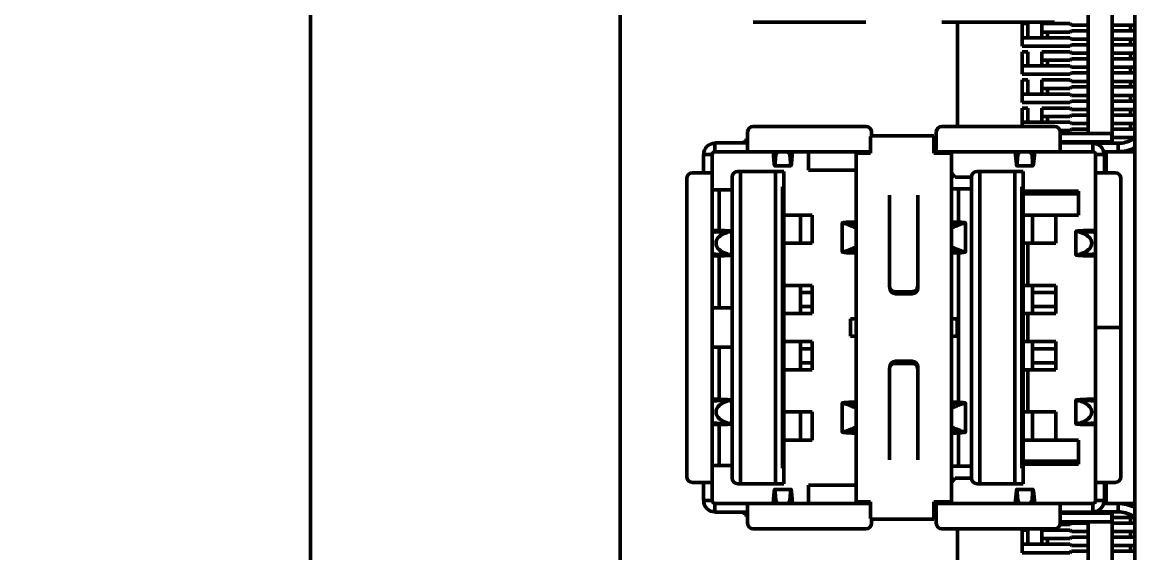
# Model space of a CAD drawing. Header units: millimetres. Extents: x 3100 to 5091, y 868 to 1900.
# Drawn here: x 3242.9 to 3282.42, y 1650.27 to 1669.13 of the extents above; entities that cross this region are included whole.
import ezdxf

# ---------------------------------------------------------------- set-up
doc = ezdxf.new("R2010")
doc.units = ezdxf.units.MM
doc.header["$LTSCALE"] = 1.8
doc.layers.add('외형선(ISO)', color=7, linetype='Continuous', lineweight=50)
doc.layers.add('치수(ISO)', color=7, linetype='Continuous', lineweight=25)
doc.styles.add('레이블 문자 (JIS)', font='')
doc.styles.get('레이블 문자 (JIS)').set_extended_font_data('Gulim')
doc.dimstyles.new('복사 대상기본값 (JIS)', dxfattribs={"dimscale": 1.5, "dimtxt": 3, "dimasz": 2, "dimexe": 1, "dimexo": 0.5, "dimgap": 0.8, "dimtad": 1, "dimdsep": 46, "dimtxsty": '레이블 문자 (JIS)', "dimblk": 'Filled-1', "dimcen": 0.09, "dimdle": 10, "dimclrd": 256, "dimclre": 256, "dimclrt": 256, "dimazin": 2, "dimtfac": 0.666667, "dimtmove": 0, "dimatfit": 3, "dimldrblk": 'OPEN', "dimfxl": 1, "dimtolj": 1, "dimtzin": 0, "dimlwd": -1, "dimlwe": -1, "dimarcsym": 0})

# ---------------------------------------------------------------- blocks, each defined once
blk = doc.blocks.new('Filled-1')
at = {"color": 0}
for p, q in [((0, 0), (-1, 0.1)), ((-1, 0.1), (-1, -0.1)), ((-1, 0), (0, 0)), ((-1, -0.1), (0, 0))]:
    blk.add_line(p, q, dxfattribs=at)
at = {"color": 0, "flags": 128}
blk.add_lwpolyline([(-1, -0.1), (0, 0), (-1, 0.1), (-1, -0.1)], dxfattribs=at)
at = {"color": 0}
blk.add_solid([(-1, -0.1), (0, 0), (-1, 0.1), (-1, -0.1)], dxfattribs=at)
blk = doc.blocks.new('*D697')
at = {"layer": 'Defpoints', "color": 0}
for p in [(3225.47, 1682.026), (3252.14, 1682.026), (3252.14, 1620.426)]:
    blk.add_point(p, dxfattribs=at)
at = {"layer": '치수(ISO)'}
for p, q in [((3251.39, 1682.026), (3223.97, 1682.026)), ((3225.47, 1623.426), (3225.47, 1679.026)), ((3251.39, 1620.426), (3223.97, 1620.426))]:
    blk.add_line(p, q, dxfattribs=at)
at = {"layer": '치수(ISO)', "linetype": 'ByBlock', "xscale": 3, "yscale": 3, "zscale": 3}
for p, rotation in [((3225.47, 1682.026), 90), ((3225.47, 1620.426), 270)]:
    blk.add_blockref('Filled-1', p, dxfattribs=dict(at, rotation=rotation))
at = {"layer": '치수(ISO)', "insert": (3214.76, 1651.286), "char_height": 15, "attachment_point": 5, "rotation": 90, "style": '레이블 문자 (JIS)'}
blk.add_mtext('\\A1;61.6', dxfattribs=at)
blk = doc.blocks.new('_Open')
at = {"color": 0, "linetype": 'ByBlock', "lineweight": -2}
for p, q in [((-1, 0.167), (0, 0)), ((-1, -0.167), (0, 0)), ((0, 0), (-1, 0))]:
    blk.add_line(p, q, dxfattribs=at)
blk = doc.blocks.new('*D698')
at = {"layer": 'Defpoints', "color": 0}
for p in [(3186.526, 1692.026), (3255.14, 1692.026), (3255.14, 1598.426)]:
    blk.add_point(p, dxfattribs=at)
at = {"layer": '치수(ISO)'}
for p, q in [((3254.39, 1692.026), (3185.026, 1692.026)), ((3186.526, 1601.426), (3186.526, 1689.026)), ((3254.39, 1598.426), (3185.026, 1598.426))]:
    blk.add_line(p, q, dxfattribs=at)
at = {"layer": '치수(ISO)', "linetype": 'ByBlock', "xscale": 3, "yscale": 3, "zscale": 3}
for p, rotation in [((3186.526, 1692.026), 90), ((3186.526, 1598.426), 270)]:
    blk.add_blockref('Filled-1', p, dxfattribs=dict(at, rotation=rotation))
at = {"layer": '치수(ISO)', "insert": (3175.836, 1645.186), "char_height": 15, "attachment_point": 5, "rotation": 90, "style": '레이블 문자 (JIS)'}
blk.add_mtext('\\A1;93.6', dxfattribs=at)

msp = doc.modelspace()

# ---------------------------------------------------------------- linework, layer by layer
at = {"layer": '외형선(ISO)'}
for p, q in [((3282.416, 1645.026), (3282.416, 1690.426)), ((3253.14, 1690.026), (3253.14, 1600.426)), ((3264.14, 1689.226), (3264.14, 1601.226)), ((3281.616, 1664.826), (3281.616, 1669.726)), ((3268.866, 1669.126), (3272.866, 1669.126)), ((3275.566, 1669.126), (3279.566, 1669.126)), ((3276.116, 1669.126), (3276.116, 1665.426)), ((3278.416, 1668.576), (3278.416, 1669.076)), ((3278.416, 1669.076), (3278.616, 1669.076)), ((3278.616, 1668.576), (3278.616, 1669.076)), ((3279.116, 1668.776), (3279.116, 1669.076)), ((3279.416, 1669.076), (3279.116, 1669.076)), ((3280.117, 1669.076), (3279.416, 1669.076)), ((3280.117, 1669.076), (3280.166, 1669.026)), ((3280.766, 1669.376), (3280.766, 1665.176)), ((3279.116, 1668.576), (3279.116, 1668.776)), ((3279.416, 1668.776), (3279.116, 1668.776)), ((3279.316, 1668.576), (3279.316, 1668.776)), ((3279.416, 1668.776), (3280.119, 1668.776)), ((3280.166, 1668.826), (3280.119, 1668.776)), ((3280.766, 1669.026), (3280.166, 1669.026)), ((3280.766, 1668.826), (3280.166, 1668.826)), ((3282.166, 1669.026), (3281.616, 1669.026)), ((3282.166, 1668.826), (3281.616, 1668.826)), ((3282.166, 1669.026), (3282.266, 1669.026)), ((3282.166, 1668.826), (3282.266, 1668.826)), ((3282.266, 1668.826), (3282.266, 1669.026)), ((3282.416, 1669.026), (3282.266, 1669.026)), ((3282.266, 1668.826), (3282.416, 1668.826)), ((3278.416, 1668.276), (3278.416, 1668.576)), ((3278.716, 1668.576), (3278.416, 1668.576)), ((3278.716, 1668.276), (3278.416, 1668.276)), ((3280.116, 1668.576), (3278.716, 1668.576)), ((3278.716, 1668.276), (3280.116, 1668.276)), ((3280.166, 1668.526), (3280.116, 1668.576)), ((3280.116, 1668.276), (3280.166, 1668.326)), ((3280.166, 1668.526), (3280.766, 1668.526)), ((3280.766, 1668.326), (3280.166, 1668.326)), ((3281.616, 1668.526), (3282.166, 1668.526)), ((3282.166, 1668.326), (3281.616, 1668.326)), ((3282.166, 1668.526), (3282.266, 1668.526)), ((3282.166, 1668.326), (3282.266, 1668.326)), ((3282.266, 1668.526), (3282.416, 1668.526)), ((3282.266, 1668.326), (3282.266, 1668.526)), ((3282.416, 1668.326), (3282.266, 1668.326)), ((3278.416, 1667.576), (3278.416, 1668.076)), ((3278.416, 1668.076), (3278.616, 1668.076)), ((3278.616, 1667.576), (3278.616, 1668.076)), ((3279.116, 1667.776), (3279.116, 1668.076)), ((3279.416, 1668.076), (3279.116, 1668.076)), ((3280.117, 1668.076), (3279.416, 1668.076)), ((3280.117, 1668.076), (3280.166, 1668.026)), ((3280.766, 1668.026), (3280.166, 1668.026)), ((3282.166, 1668.026), (3281.616, 1668.026)), ((3282.166, 1668.026), (3282.266, 1668.026)), ((3282.416, 1668.026), (3282.266, 1668.026)), ((3282.266, 1667.826), (3282.266, 1668.026)), ((3278.416, 1667.276), (3278.416, 1667.576)), ((3278.716, 1667.576), (3278.416, 1667.576)), ((3280.116, 1667.576), (3278.716, 1667.576)), ((3279.116, 1667.576), (3279.116, 1667.776)), ((3279.416, 1667.776), (3279.116, 1667.776)), ((3279.316, 1667.576), (3279.316, 1667.776)), ((3279.416, 1667.776), (3280.119, 1667.776)), ((3280.166, 1667.526), (3280.116, 1667.576)), ((3280.166, 1667.826), (3280.119, 1667.776)), ((3280.766, 1667.826), (3280.166, 1667.826)), ((3280.166, 1667.526), (3280.766, 1667.526)), ((3282.166, 1667.826), (3281.616, 1667.826)), ((3281.616, 1667.526), (3282.166, 1667.526)), ((3282.166, 1667.826), (3282.266, 1667.826)), ((3282.166, 1667.526), (3282.266, 1667.526)), ((3282.266, 1667.826), (3282.416, 1667.826)), ((3282.266, 1667.526), (3282.416, 1667.526)), ((3282.266, 1667.326), (3282.266, 1667.526)), ((3278.716, 1667.276), (3278.416, 1667.276)), ((3278.416, 1666.576), (3278.416, 1667.076)), ((3278.416, 1667.076), (3278.616, 1667.076)), ((3278.616, 1666.576), (3278.616, 1667.076)), ((3278.716, 1667.276), (3280.116, 1667.276)), ((3279.116, 1666.776), (3279.116, 1667.076)), ((3279.416, 1667.076), (3279.116, 1667.076)), ((3280.117, 1667.076), (3279.416, 1667.076)), ((3280.116, 1667.276), (3280.166, 1667.326)), ((3280.117, 1667.076), (3280.166, 1667.026)), ((3280.766, 1667.326), (3280.166, 1667.326)), ((3282.166, 1667.326), (3281.616, 1667.326)), ((3282.166, 1667.326), (3282.266, 1667.326)), ((3282.416, 1667.326), (3282.266, 1667.326)), ((3279.116, 1666.576), (3279.116, 1666.776)), ((3279.416, 1666.776), (3279.116, 1666.776)), ((3279.316, 1666.576), (3279.316, 1666.776)), ((3279.416, 1666.776), (3280.119, 1666.776)), ((3280.166, 1666.826), (3280.119, 1666.776)), ((3280.766, 1667.026), (3280.166, 1667.026)), ((3280.766, 1666.826), (3280.166, 1666.826)), ((3282.166, 1667.026), (3281.616, 1667.026)), ((3282.166, 1666.826), (3281.616, 1666.826)), ((3282.166, 1667.026), (3282.266, 1667.026)), ((3282.166, 1666.826), (3282.266, 1666.826)), ((3282.416, 1667.026), (3282.266, 1667.026)), ((3282.266, 1666.826), (3282.266, 1667.026)), ((3282.266, 1666.826), (3282.416, 1666.826)), ((3278.416, 1666.276), (3278.416, 1666.576)), ((3278.716, 1666.576), (3278.416, 1666.576)), ((3278.716, 1666.276), (3278.416, 1666.276)), ((3280.116, 1666.576), (3278.716, 1666.576)), ((3278.716, 1666.276), (3280.116, 1666.276)), ((3280.166, 1666.526), (3280.116, 1666.576)), ((3280.116, 1666.276), (3280.166, 1666.326)), ((3280.166, 1666.526), (3280.766, 1666.526)), ((3280.766, 1666.326), (3280.166, 1666.326)), ((3281.616, 1666.526), (3282.166, 1666.526)), ((3282.166, 1666.326), (3281.616, 1666.326)), ((3282.166, 1666.526), (3282.266, 1666.526)), ((3282.166, 1666.326), (3282.266, 1666.326)), ((3282.266, 1666.526), (3282.416, 1666.526)), ((3282.266, 1666.326), (3282.266, 1666.526)), ((3282.416, 1666.326), (3282.266, 1666.326)), ((3278.416, 1665.576), (3278.416, 1666.076)), ((3278.416, 1666.076), (3278.616, 1666.076)), ((3278.616, 1665.576), (3278.616, 1666.076)), ((3279.416, 1666.076), (3279.116, 1666.076)), ((3279.116, 1665.776), (3279.116, 1666.076)), ((3280.117, 1666.076), (3279.416, 1666.076)), ((3280.117, 1666.076), (3280.166, 1666.026)), ((3280.766, 1666.026), (3280.166, 1666.026)), ((3282.166, 1666.026), (3281.616, 1666.026)), ((3282.166, 1666.026), (3282.266, 1666.026)), ((3282.416, 1666.026), (3282.266, 1666.026)), ((3282.266, 1665.826), (3282.266, 1666.026)), ((3278.416, 1665.426), (3278.416, 1665.576)), ((3278.716, 1665.576), (3278.416, 1665.576)), ((3280.116, 1665.576), (3278.716, 1665.576)), ((3279.416, 1665.776), (3279.116, 1665.776)), ((3279.116, 1665.576), (3279.116, 1665.776)), ((3279.316, 1665.576), (3279.316, 1665.776)), ((3279.416, 1665.776), (3280.119, 1665.776)), ((3280.166, 1665.526), (3280.116, 1665.576)), ((3280.166, 1665.826), (3280.119, 1665.776)), ((3280.766, 1665.826), (3280.166, 1665.826)), ((3280.166, 1665.526), (3280.766, 1665.526)), ((3282.166, 1665.826), (3281.616, 1665.826)), ((3281.616, 1665.526), (3282.166, 1665.526)), ((3282.166, 1665.826), (3282.266, 1665.826)), ((3282.166, 1665.526), (3282.266, 1665.526)), ((3282.266, 1665.826), (3282.416, 1665.826)), ((3282.266, 1665.526), (3282.416, 1665.526)), ((3282.266, 1665.326), (3282.266, 1665.526)), ((3268.666, 1665.226), (3268.666, 1664.836)), ((3272.866, 1665.426), (3268.866, 1665.426)), ((3273.066, 1665.068), (3273.066, 1665.226)), ((3273.066, 1665.088), (3275.286, 1665.088)), ((3275.286, 1664.778), (3275.286, 1665.088)), ((3275.366, 1665.226), (3275.366, 1664.836)), ((3279.566, 1665.426), (3275.566, 1665.426)), ((3279.76, 1665.276), (3280.116, 1665.276)), ((3279.766, 1664.836), (3279.766, 1665.226)), ((3279.766, 1665.176), (3280.523, 1665.176)), ((3280.116, 1665.276), (3280.166, 1665.326)), ((3280.766, 1665.326), (3280.166, 1665.326)), ((3280.664, 1665.176), (3280.523, 1665.176)), ((3281.547, 1665.176), (3280.664, 1665.176)), ((3281.605, 1665.176), (3281.547, 1665.176)), ((3281.605, 1665.176), (3281.605, 1664.876)), ((3282.166, 1665.326), (3281.616, 1665.326)), ((3282.166, 1665.326), (3282.266, 1665.326)), ((3282.416, 1665.326), (3282.266, 1665.326)), ((3267.506, 1664.836), (3268.666, 1664.836)), ((3267.506, 1664.527), (3267.506, 1664.836)), ((3268.666, 1664.926), (3268.556, 1664.926)), ((3268.556, 1664.836), (3268.556, 1664.926)), ((3268.666, 1664.836), (3268.666, 1664.527)), ((3273.026, 1665.068), (3273.026, 1664.778)), ((3273.026, 1664.778), (3273.026, 1664.478)), ((3275.366, 1664.876), (3275.286, 1664.876)), ((3275.286, 1664.836), (3275.366, 1664.836)), ((3275.286, 1664.478), (3275.286, 1664.778)), ((3275.366, 1664.836), (3275.366, 1664.527)), ((3279.766, 1664.876), (3280.523, 1664.876)), ((3279.766, 1664.527), (3279.766, 1664.836)), ((3279.766, 1664.836), (3280.926, 1664.836)), ((3280.505, 1664.876), (3280.545, 1664.836)), ((3280.664, 1664.876), (3280.523, 1664.876)), ((3281.547, 1664.876), (3280.664, 1664.876)), ((3280.926, 1664.836), (3280.926, 1664.527)), ((3280.926, 1664.826), (3281.826, 1664.826)), ((3281.605, 1664.876), (3281.547, 1664.876)), ((3281.605, 1664.866), (3281.605, 1664.876)), ((3281.605, 1664.866), (3281.605, 1664.826)), ((3282.166, 1665.026), (3281.616, 1665.026)), ((3281.826, 1664.526), (3281.826, 1664.826)), ((3282.166, 1665.026), (3282.266, 1665.026)), ((3282.416, 1665.026), (3282.266, 1665.026)), ((3282.266, 1664.928), (3282.266, 1665.026)), ((3282.416, 1665.013), (3282.332, 1664.964)), ((3267.096, 1664.426), (3267.406, 1664.426)), ((3267.096, 1663.776), (3267.096, 1664.426)), ((3267.406, 1664.426), (3267.406, 1652.126)), ((3267.406, 1663.776), (3267.406, 1664.426)), ((3267.406, 1664.426), (3267.406, 1664.426)), ((3267.506, 1664.527), (3268.666, 1664.527)), ((3267.506, 1664.526), (3267.506, 1664.527)), ((3273.026, 1664.526), (3267.506, 1664.526)), ((3269.611, 1664.095), (3269.569, 1664.525)), ((3269.618, 1664.361), (3269.602, 1664.526)), ((3269.646, 1664.526), (3269.634, 1664.377)), ((3269.665, 1664.411), (3269.643, 1664.127)), ((3270.189, 1664.127), (3270.167, 1664.411)), ((3270.198, 1664.377), (3270.186, 1664.526)), ((3270.23, 1664.526), (3270.214, 1664.361)), ((3270.263, 1664.525), (3270.221, 1664.095)), ((3270.826, 1663.875), (3270.826, 1664.526)), ((3272.526, 1664.478), (3273.026, 1664.478)), ((3272.526, 1664.478), (3272.526, 1652.078)), ((3275.286, 1664.527), (3275.366, 1664.527)), ((3280.926, 1664.526), (3275.286, 1664.526)), ((3275.406, 1664.478), (3275.286, 1664.478)), ((3275.406, 1664.478), (3275.906, 1664.478)), ((3275.826, 1664.478), (3275.826, 1664.526)), ((3275.906, 1664.478), (3275.906, 1652.078)), ((3278.211, 1664.095), (3278.169, 1664.525)), ((3278.218, 1664.361), (3278.202, 1664.526)), ((3278.246, 1664.526), (3278.234, 1664.377)), ((3278.265, 1664.411), (3278.243, 1664.127)), ((3278.789, 1664.127), (3278.767, 1664.411)), ((3278.798, 1664.377), (3278.786, 1664.526)), ((3278.83, 1664.526), (3278.814, 1664.361)), ((3278.863, 1664.525), (3278.821, 1664.095)), ((3279.766, 1664.527), (3280.926, 1664.527)), ((3280.926, 1664.526), (3280.926, 1664.527)), ((3281.026, 1664.426), (3281.026, 1663.776)), ((3281.026, 1664.426), (3281.026, 1664.426)), ((3281.026, 1658.277), (3281.026, 1664.426)), ((3281.026, 1664.426), (3281.336, 1664.426)), ((3281.406, 1664.526), (3281.313, 1664.526)), ((3281.336, 1664.426), (3281.336, 1663.776)), ((3282.416, 1664.526), (3281.406, 1664.526)), ((3281.406, 1663.776), (3281.406, 1664.526)), ((3270.207, 1664.026), (3269.626, 1664.026)), ((3278.226, 1664.026), (3278.807, 1664.026)), ((3266.506, 1663.576), (3266.506, 1652.976)), ((3267.096, 1663.776), (3266.706, 1663.776)), ((3267.406, 1663.776), (3267.096, 1663.776)), ((3268.116, 1652.926), (3268.116, 1663.626)), ((3268.316, 1663.826), (3268.416, 1663.826)), ((3268.416, 1663.826), (3268.416, 1652.726)), ((3268.416, 1663.826), (3269.656, 1663.826)), ((3269.656, 1663.826), (3269.956, 1663.826)), ((3269.656, 1652.726), (3269.656, 1663.826)), ((3269.956, 1663.826), (3269.956, 1663.276)), ((3272.526, 1663.875), (3270.826, 1663.875)), ((3276.032, 1663.626), (3275.906, 1663.778)), ((3276.616, 1663.626), (3276.032, 1663.626)), ((3276.616, 1652.926), (3276.616, 1663.626)), ((3276.816, 1663.826), (3276.916, 1663.826)), ((3276.916, 1663.826), (3276.916, 1652.726)), ((3276.916, 1663.826), (3278.156, 1663.826)), ((3278.156, 1663.826), (3278.456, 1663.826)), ((3278.156, 1652.726), (3278.156, 1663.826)), ((3278.456, 1663.826), (3278.456, 1663.276)), ((3281.336, 1663.776), (3281.026, 1663.776)), ((3281.726, 1663.776), (3281.336, 1663.776)), ((3281.926, 1658.277), (3281.926, 1663.576)), ((3267.406, 1663.176), (3267.656, 1663.176)), ((3267.656, 1663.176), (3267.656, 1661.728)), ((3268.116, 1663.176), (3267.656, 1663.176)), ((3269.906, 1663.276), (3269.906, 1653.276)), ((3269.956, 1663.276), (3269.906, 1663.276)), ((3269.956, 1663.276), (3269.956, 1653.276)), ((3275.906, 1663.201), (3276.156, 1663.201)), ((3276.156, 1663.201), (3276.156, 1662.024)), ((3276.616, 1663.201), (3276.156, 1663.201)), ((3278.456, 1663.276), (3278.406, 1663.276)), ((3278.406, 1663.276), (3278.406, 1653.276)), ((3278.456, 1663.276), (3278.456, 1653.276)), ((3280.416, 1663.126), (3278.456, 1663.126)), ((3279.416, 1663.126), (3279.416, 1663.026)), ((3280.416, 1662.276), (3280.416, 1663.126)), ((3273.706, 1662.75), (3273.706, 1662.978)), ((3273.706, 1662.048), (3273.706, 1662.75)), ((3274.706, 1662.978), (3274.716, 1662.978)), ((3274.706, 1662.75), (3274.706, 1662.978)), ((3274.716, 1662.825), (3274.706, 1662.825)), ((3274.706, 1662.048), (3274.706, 1662.75)), ((3274.716, 1662.978), (3274.716, 1659.678)), ((3278.456, 1663.026), (3280.416, 1663.026)), ((3270.088, 1662.276), (3269.956, 1662.276)), ((3270.088, 1662.276), (3270.54, 1662.276)), ((3270.54, 1662.276), (3270.956, 1662.276)), ((3270.54, 1662.276), (3270.54, 1661.276)), ((3270.956, 1662.276), (3270.956, 1661.276)), ((3272.026, 1660.962), (3272.026, 1661.994)), ((3272.52, 1662.031), (3272.377, 1662.027)), ((3272.503, 1661.977), (3272.504, 1661.977)), ((3272.504, 1662.011), (3272.526, 1662.011)), ((3273.706, 1662.048), (3273.706, 1661.591)), ((3274.706, 1662.048), (3274.706, 1661.591)), ((3275.906, 1662.011), (3275.928, 1662.011)), ((3276.056, 1662.027), (3275.912, 1662.031)), ((3275.928, 1661.977), (3275.929, 1661.977)), ((3276.406, 1660.962), (3276.406, 1661.994)), ((3278.473, 1662.276), (3278.456, 1662.276)), ((3278.473, 1662.276), (3278.779, 1662.276)), ((3279.616, 1662.276), (3278.779, 1662.276)), ((3278.779, 1662.276), (3278.779, 1661.276)), ((3279.616, 1662.276), (3280.416, 1662.276)), ((3279.616, 1661.276), (3279.616, 1662.276)), ((3267.61, 1661.711), (3267.406, 1661.715)), ((3267.718, 1661.727), (3267.413, 1661.733)), ((3267.569, 1661.676), (3267.671, 1661.68)), ((3268.108, 1660.858), (3268.108, 1661.694)), ((3273.706, 1659.751), (3273.706, 1661.591)), ((3274.706, 1659.751), (3274.706, 1661.591)), ((3280.324, 1660.858), (3280.324, 1661.694)), ((3281.02, 1661.733), (3280.714, 1661.727)), ((3280.762, 1661.68), (3280.863, 1661.676)), ((3281.026, 1661.715), (3280.822, 1661.711)), ((3270.088, 1661.276), (3269.956, 1661.276)), ((3270.088, 1661.276), (3270.54, 1661.276)), ((3270.956, 1661.276), (3270.54, 1661.276)), ((3278.473, 1661.276), (3278.456, 1661.276)), ((3278.473, 1661.276), (3278.779, 1661.276)), ((3278.616, 1659.776), (3278.616, 1661.276)), ((3278.779, 1661.276), (3279.616, 1661.276)), ((3267.406, 1660.838), (3267.61, 1660.842)), ((3267.413, 1660.819), (3267.718, 1660.826)), ((3267.671, 1660.873), (3267.569, 1660.877)), ((3267.656, 1660.825), (3267.656, 1658.976)), ((3272.377, 1660.929), (3272.52, 1660.925)), ((3272.504, 1660.979), (3272.503, 1660.979)), ((3272.526, 1660.945), (3272.504, 1660.946)), ((3275.928, 1660.946), (3275.906, 1660.945)), ((3275.912, 1660.925), (3276.056, 1660.929)), ((3275.929, 1660.979), (3275.928, 1660.979)), ((3276.156, 1660.933), (3276.156, 1655.624)), ((3280.714, 1660.826), (3281.02, 1660.819)), ((3280.863, 1660.877), (3280.762, 1660.873)), ((3280.822, 1660.842), (3281.026, 1660.838)), ((3270.088, 1659.776), (3269.956, 1659.776)), ((3270.088, 1659.776), (3270.54, 1659.776)), ((3270.54, 1659.776), (3270.956, 1659.776)), ((3270.54, 1659.776), (3270.54, 1658.776)), ((3270.956, 1659.776), (3270.956, 1658.776)), ((3273.716, 1659.678), (3273.716, 1659.689)), ((3274.704, 1659.725), (3274.716, 1659.725)), ((3278.473, 1659.776), (3278.456, 1659.776)), ((3278.473, 1659.776), (3278.779, 1659.776)), ((3279.616, 1659.776), (3278.779, 1659.776)), ((3278.779, 1659.776), (3278.779, 1658.776)), ((3279.616, 1658.776), (3279.616, 1659.776)), ((3270.956, 1659.526), (3270.54, 1659.526)), ((3273.906, 1659.551), (3274.506, 1659.551)), ((3274.516, 1659.478), (3273.916, 1659.478)), ((3279.616, 1659.526), (3278.779, 1659.526)), ((3267.406, 1658.976), (3267.411, 1658.976)), ((3267.411, 1658.976), (3268.012, 1658.976)), ((3268.012, 1658.976), (3268.116, 1658.976)), ((3270.088, 1658.776), (3269.956, 1658.776)), ((3270.088, 1658.776), (3270.54, 1658.776)), ((3270.54, 1659.026), (3270.956, 1659.026)), ((3270.956, 1658.776), (3270.54, 1658.776)), ((3278.473, 1658.776), (3278.456, 1658.776)), ((3278.473, 1658.776), (3278.779, 1658.776)), ((3278.616, 1657.776), (3278.616, 1658.776)), ((3278.779, 1659.026), (3279.616, 1659.026)), ((3278.779, 1658.776), (3279.616, 1658.776)), ((3272.326, 1657.966), (3272.326, 1658.591)), ((3276.106, 1657.966), (3276.106, 1658.591)), ((3281.026, 1658.277), (3281.336, 1658.277)), ((3281.026, 1658.275), (3281.336, 1658.275)), ((3281.026, 1652.126), (3281.026, 1658.275)), ((3281.336, 1658.277), (3281.926, 1658.277)), ((3281.926, 1658.275), (3281.336, 1658.275)), ((3281.406, 1658.275), (3281.406, 1658.277)), ((3281.926, 1652.976), (3281.926, 1658.275)), ((3270.088, 1657.776), (3269.956, 1657.776)), ((3270.088, 1657.776), (3270.54, 1657.776)), ((3270.54, 1657.776), (3270.956, 1657.776)), ((3270.54, 1657.776), (3270.54, 1656.776)), ((3270.956, 1657.776), (3270.956, 1656.776)), ((3278.473, 1657.776), (3278.456, 1657.776)), ((3278.473, 1657.776), (3278.779, 1657.776)), ((3279.616, 1657.776), (3278.779, 1657.776)), ((3278.779, 1657.776), (3278.779, 1656.776)), ((3279.616, 1656.776), (3279.616, 1657.776)), ((3267.406, 1657.576), (3267.411, 1657.576)), ((3267.411, 1657.576), (3268.012, 1657.576)), ((3267.656, 1657.576), (3267.656, 1655.728)), ((3268.012, 1657.576), (3268.116, 1657.576)), ((3270.956, 1657.526), (3270.54, 1657.526)), ((3279.616, 1657.526), (3278.779, 1657.526)), ((3270.54, 1657.026), (3270.956, 1657.026)), ((3273.706, 1654.965), (3273.706, 1656.805)), ((3273.716, 1656.867), (3273.716, 1656.878)), ((3273.906, 1657.005), (3274.506, 1657.005)), ((3273.916, 1657.078), (3274.516, 1657.078)), ((3274.705, 1656.828), (3274.716, 1656.828)), ((3274.706, 1654.965), (3274.706, 1656.805)), ((3274.716, 1656.878), (3274.716, 1653.578)), ((3278.779, 1657.026), (3279.616, 1657.026)), ((3270.088, 1656.776), (3269.956, 1656.776)), ((3270.088, 1656.776), (3270.54, 1656.776)), ((3270.956, 1656.776), (3270.54, 1656.776)), ((3278.473, 1656.776), (3278.456, 1656.776)), ((3278.473, 1656.776), (3278.779, 1656.776)), ((3278.616, 1655.276), (3278.616, 1656.776)), ((3278.779, 1656.776), (3279.616, 1656.776)), ((3267.61, 1655.711), (3267.406, 1655.715)), ((3267.718, 1655.727), (3267.413, 1655.733)), ((3267.569, 1655.676), (3267.671, 1655.68)), ((3268.108, 1655.694), (3268.108, 1654.858)), ((3272.52, 1655.631), (3272.377, 1655.627)), ((3272.504, 1655.611), (3272.526, 1655.611)), ((3275.906, 1655.611), (3275.928, 1655.611)), ((3276.056, 1655.627), (3275.912, 1655.631)), ((3280.324, 1655.694), (3280.324, 1654.858)), ((3281.02, 1655.733), (3280.714, 1655.727)), ((3280.762, 1655.68), (3280.863, 1655.676)), ((3281.026, 1655.715), (3280.822, 1655.711)), ((3270.088, 1655.276), (3269.956, 1655.276)), ((3270.088, 1655.276), (3270.54, 1655.276)), ((3270.54, 1655.276), (3270.956, 1655.276)), ((3270.54, 1655.276), (3270.54, 1654.276)), ((3270.956, 1655.276), (3270.956, 1654.276)), ((3272.026, 1655.594), (3272.026, 1654.562)), ((3272.503, 1655.577), (3272.504, 1655.577)), ((3275.928, 1655.577), (3275.929, 1655.577)), ((3276.406, 1655.594), (3276.406, 1654.562)), ((3278.473, 1655.276), (3278.456, 1655.276)), ((3278.473, 1655.276), (3278.779, 1655.276)), ((3279.616, 1655.276), (3278.779, 1655.276)), ((3278.779, 1655.276), (3278.779, 1654.276)), ((3279.616, 1654.276), (3279.616, 1655.276)), ((3267.406, 1654.838), (3267.61, 1654.842)), ((3267.413, 1654.819), (3267.718, 1654.826)), ((3267.671, 1654.873), (3267.569, 1654.877)), ((3267.656, 1654.825), (3267.656, 1653.376)), ((3273.706, 1654.965), (3273.706, 1654.508)), ((3274.706, 1654.965), (3274.706, 1654.508)), ((3280.714, 1654.826), (3281.02, 1654.819)), ((3280.863, 1654.877), (3280.762, 1654.873)), ((3280.822, 1654.842), (3281.026, 1654.838)), ((3272.377, 1654.529), (3272.52, 1654.525)), ((3272.504, 1654.579), (3272.503, 1654.579)), ((3272.526, 1654.545), (3272.504, 1654.546)), ((3273.706, 1653.807), (3273.706, 1654.508)), ((3274.706, 1653.807), (3274.706, 1654.508)), ((3275.928, 1654.546), (3275.906, 1654.545)), ((3275.912, 1654.525), (3276.056, 1654.529)), ((3275.929, 1654.579), (3275.928, 1654.579)), ((3276.156, 1654.533), (3276.156, 1653.351)), ((3270.088, 1654.276), (3269.956, 1654.276)), ((3270.088, 1654.276), (3270.54, 1654.276)), ((3270.956, 1654.276), (3270.54, 1654.276)), ((3278.473, 1654.276), (3278.456, 1654.276)), ((3278.473, 1654.276), (3278.779, 1654.276)), ((3279.616, 1654.276), (3278.779, 1654.276)), ((3280.416, 1654.276), (3279.616, 1654.276)), ((3280.416, 1653.426), (3280.416, 1654.276)), ((3273.706, 1653.578), (3273.706, 1653.807)), ((3274.706, 1653.578), (3274.706, 1653.807)), ((3274.716, 1653.728), (3274.706, 1653.728)), ((3267.656, 1653.376), (3267.406, 1653.376)), ((3268.116, 1653.376), (3267.656, 1653.376)), ((3269.906, 1653.276), (3269.956, 1653.276)), ((3269.956, 1653.276), (3269.956, 1652.726)), ((3274.716, 1653.578), (3274.706, 1653.578)), ((3276.156, 1653.351), (3275.906, 1653.351)), ((3276.616, 1653.351), (3276.156, 1653.351)), ((3278.406, 1653.276), (3278.456, 1653.276)), ((3278.456, 1653.526), (3280.416, 1653.526)), ((3278.456, 1653.426), (3280.416, 1653.426)), ((3278.456, 1653.276), (3278.456, 1652.726)), ((3279.416, 1653.426), (3279.416, 1653.526)), ((3275.906, 1652.774), (3276.033, 1652.926)), ((3276.033, 1652.926), (3276.616, 1652.926)), ((3266.706, 1652.776), (3267.096, 1652.776)), ((3267.096, 1652.126), (3267.096, 1652.776)), ((3267.096, 1652.776), (3267.406, 1652.776)), ((3267.406, 1652.126), (3267.406, 1652.776)), ((3268.416, 1652.726), (3268.316, 1652.726)), ((3268.416, 1652.726), (3269.656, 1652.726)), ((3269.569, 1652.028), (3269.611, 1652.457)), ((3270.207, 1652.526), (3269.626, 1652.526)), ((3269.956, 1652.726), (3269.656, 1652.726)), ((3270.221, 1652.457), (3270.263, 1652.028)), ((3270.826, 1652.678), (3272.526, 1652.678)), ((3270.826, 1652.026), (3270.826, 1652.678)), ((3276.916, 1652.726), (3276.816, 1652.726)), ((3276.916, 1652.726), (3278.156, 1652.726)), ((3278.456, 1652.726), (3278.156, 1652.726)), ((3278.169, 1652.028), (3278.211, 1652.457)), ((3278.226, 1652.526), (3278.807, 1652.526)), ((3278.821, 1652.457), (3278.863, 1652.028)), ((3281.026, 1652.776), (3281.336, 1652.776)), ((3281.026, 1652.776), (3281.026, 1652.126)), ((3281.336, 1652.776), (3281.726, 1652.776)), ((3281.336, 1652.776), (3281.336, 1652.126)), ((3281.406, 1652.026), (3281.406, 1652.776)), ((3267.406, 1652.126), (3267.096, 1652.126)), ((3267.406, 1652.126), (3267.406, 1652.126)), ((3269.602, 1652.026), (3269.618, 1652.191)), ((3269.634, 1652.175), (3269.646, 1652.026)), ((3269.643, 1652.426), (3269.665, 1652.142)), ((3270.167, 1652.142), (3270.189, 1652.426)), ((3270.186, 1652.026), (3270.198, 1652.175)), ((3270.214, 1652.191), (3270.23, 1652.026)), ((3272.526, 1652.078), (3273.026, 1652.078)), ((3273.026, 1652.078), (3273.026, 1651.778)), ((3275.406, 1652.078), (3275.286, 1652.078)), ((3275.286, 1651.778), (3275.286, 1652.078)), ((3275.406, 1652.078), (3275.906, 1652.078)), ((3275.826, 1652.026), (3275.826, 1652.078)), ((3278.202, 1652.026), (3278.218, 1652.191)), ((3278.234, 1652.175), (3278.246, 1652.026)), ((3278.243, 1652.426), (3278.265, 1652.142)), ((3278.767, 1652.142), (3278.789, 1652.426)), ((3278.786, 1652.026), (3278.798, 1652.175)), ((3278.814, 1652.191), (3278.83, 1652.026)), ((3281.336, 1652.126), (3281.026, 1652.126)), ((3281.026, 1652.126), (3281.026, 1652.126)), ((3267.506, 1651.716), (3267.506, 1652.026)), ((3267.506, 1652.026), (3267.506, 1652.026)), ((3267.506, 1652.026), (3273.026, 1652.026)), ((3268.666, 1652.026), (3267.506, 1652.026)), ((3268.666, 1651.716), (3267.506, 1651.716)), ((3268.556, 1651.626), (3268.556, 1651.716)), ((3268.666, 1652.026), (3268.666, 1651.716)), ((3268.666, 1651.716), (3268.666, 1651.326)), ((3273.026, 1651.778), (3273.026, 1651.488)), ((3275.286, 1652.026), (3280.926, 1652.026)), ((3275.366, 1652.026), (3275.286, 1652.026)), ((3275.286, 1651.468), (3275.286, 1651.778)), ((3275.366, 1651.716), (3275.286, 1651.716)), ((3275.286, 1651.676), (3275.366, 1651.676)), ((3275.366, 1652.026), (3275.366, 1651.716)), ((3275.366, 1651.716), (3275.366, 1651.326)), ((3280.926, 1652.026), (3279.766, 1652.026)), ((3279.766, 1651.716), (3279.766, 1652.026)), ((3280.926, 1651.716), (3279.766, 1651.716)), ((3279.766, 1651.326), (3279.766, 1651.716)), ((3280.523, 1651.676), (3279.766, 1651.676)), ((3280.505, 1651.676), (3280.545, 1651.716)), ((3280.523, 1651.676), (3280.664, 1651.676)), ((3280.664, 1651.676), (3281.547, 1651.676)), ((3280.926, 1652.026), (3280.926, 1652.026)), ((3280.926, 1652.026), (3280.926, 1651.716)), ((3281.826, 1651.726), (3280.926, 1651.726)), ((3281.406, 1652.026), (3281.313, 1652.026)), ((3282.416, 1652.026), (3281.406, 1652.026)), ((3281.547, 1651.676), (3281.605, 1651.676)), ((3281.605, 1651.726), (3281.605, 1651.686)), ((3281.605, 1651.686), (3281.605, 1651.676)), ((3281.605, 1651.676), (3281.605, 1651.376)), ((3281.616, 1645.276), (3281.616, 1651.726)), ((3281.826, 1652.026), (3281.826, 1651.726)), ((3282.266, 1651.95), (3282.266, 1652.026)), ((3268.556, 1651.626), (3268.666, 1651.626)), ((3273.066, 1651.326), (3273.066, 1651.488)), ((3275.286, 1651.468), (3273.066, 1651.468)), ((3279.76, 1651.276), (3280.116, 1651.276)), ((3280.523, 1651.376), (3279.766, 1651.376)), ((3280.116, 1651.276), (3280.166, 1651.326)), ((3280.766, 1651.326), (3280.166, 1651.326)), ((3280.523, 1651.376), (3280.664, 1651.376)), ((3280.664, 1651.376), (3281.547, 1651.376)), ((3280.766, 1651.376), (3280.766, 1645.276)), ((3281.547, 1651.376), (3281.605, 1651.376)), ((3281.616, 1651.526), (3282.166, 1651.526)), ((3282.166, 1651.326), (3281.616, 1651.326)), ((3282.166, 1651.526), (3282.266, 1651.526)), ((3282.166, 1651.326), (3282.266, 1651.326)), ((3282.266, 1651.526), (3282.416, 1651.526)), ((3282.266, 1651.326), (3282.266, 1651.526)), ((3282.416, 1651.326), (3282.266, 1651.326)), ((3282.332, 1651.589), (3282.416, 1651.54)), ((3268.866, 1651.126), (3272.866, 1651.126)), ((3275.566, 1651.126), (3279.566, 1651.126)), ((3276.116, 1651.126), (3276.116, 1645.276)), ((3278.416, 1650.576), (3278.416, 1651.076)), ((3278.416, 1651.076), (3278.616, 1651.076)), ((3278.616, 1650.576), (3278.616, 1651.076)), ((3279.116, 1650.776), (3279.116, 1651.076)), ((3279.416, 1651.076), (3279.116, 1651.076)), ((3280.117, 1651.076), (3279.416, 1651.076)), ((3280.117, 1651.076), (3280.166, 1651.026)), ((3280.766, 1651.026), (3280.166, 1651.026)), ((3282.166, 1651.026), (3281.616, 1651.026)), ((3282.166, 1651.026), (3282.266, 1651.026)), ((3282.416, 1651.026), (3282.266, 1651.026)), ((3282.266, 1650.826), (3282.266, 1651.026)), ((3278.416, 1650.276), (3278.416, 1650.576)), ((3278.716, 1650.576), (3278.416, 1650.576)), ((3280.116, 1650.576), (3278.716, 1650.576)), ((3279.116, 1650.576), (3279.116, 1650.776)), ((3279.416, 1650.776), (3279.116, 1650.776)), ((3279.316, 1650.576), (3279.316, 1650.776)), ((3279.416, 1650.776), (3280.119, 1650.776)), ((3280.166, 1650.526), (3280.116, 1650.576)), ((3280.166, 1650.826), (3280.119, 1650.776)), ((3280.766, 1650.826), (3280.166, 1650.826)), ((3280.166, 1650.526), (3280.766, 1650.526)), ((3282.166, 1650.826), (3281.616, 1650.826)), ((3281.616, 1650.526), (3282.166, 1650.526)), ((3282.166, 1650.826), (3282.266, 1650.826)), ((3282.166, 1650.526), (3282.266, 1650.526)), ((3282.266, 1650.826), (3282.416, 1650.826)), ((3282.266, 1650.526), (3282.416, 1650.526)), ((3282.266, 1650.326), (3282.266, 1650.526)), ((3278.716, 1650.276), (3278.416, 1650.276)), ((3278.716, 1650.276), (3280.116, 1650.276)), ((3280.116, 1650.276), (3280.166, 1650.326)), ((3280.766, 1650.326), (3280.166, 1650.326)), ((3282.166, 1650.326), (3281.616, 1650.326)), ((3282.166, 1650.326), (3282.266, 1650.326)), ((3282.416, 1650.326), (3282.266, 1650.326))]:
    msp.add_line(p, q, dxfattribs=at)
for centre, radius, start, end in [((3268.866, 1665.226), 0.2, 90, 180), ((3272.866, 1665.226), 0.2, 0, 90), ((3275.566, 1665.226), 0.2, 90, 180), ((3279.566, 1665.226), 0.2, 0, 90), ((3267.506, 1664.426), 0.4, 90, 180), ((3280.926, 1664.426), 0.4, 0, 90), ((3281.826, 1665.826), 1, 270, 300.3748), ((3267.506, 1664.426), 0.1, 90, 180), ((3280.926, 1664.426), 0.1, 0, 90), ((3281.826, 1665.826), 1.3, 270, 296.9907), ((3266.706, 1663.576), 0.2, 90, 180), ((3268.316, 1663.626), 0.2, 90, 180), ((3276.816, 1663.626), 0.2, 90, 180), ((3281.726, 1663.576), 0.2, 0, 90), ((3273.906, 1659.751), 0.2, 180, 270), ((3273.916, 1659.678), 0.2, 180, 270), ((3274.506, 1659.751), 0.2, 270, 0), ((3274.516, 1659.678), 0.2, 270, 0), ((3273.906, 1656.805), 0.2, 90, 180), ((3273.916, 1656.878), 0.2, 90, 180), ((3274.506, 1656.805), 0.2, 0, 90), ((3274.516, 1656.878), 0.2, 0, 90), ((3266.706, 1652.976), 0.2, 180, 270), ((3268.316, 1652.926), 0.2, 180, 270), ((3276.816, 1652.926), 0.2, 180, 270), ((3281.726, 1652.976), 0.2, 270, 0), ((3267.506, 1652.126), 0.4, 180, 270), ((3267.506, 1652.126), 0.1, 180, 270), ((3280.926, 1652.126), 0.4, 270, 0), ((3280.926, 1652.126), 0.1, 270, 0), ((3281.826, 1650.726), 1.3, 63.0093, 90), ((3281.826, 1650.726), 1, 59.6252, 90), ((3268.866, 1651.326), 0.2, 180, 270), ((3272.866, 1651.326), 0.2, 270, 0), ((3275.566, 1651.326), 0.2, 180, 270), ((3279.566, 1651.326), 0.2, 270, 0)]:
    msp.add_arc(centre, radius, start, end, dxfattribs=at)
for centre, major_axis, ratio, start_param, end_param in [((3269.569, 1664.516), (0, 0.01), 0.051034, 5.803001, 6.283185), ((3269.626, 1664.636), (0, 0.31), 0.051034, 2.661408, 3.722864), ((3269.916, 1664.402), (0.252, 0), 0.656987, 2.291073, 3.090603), ((3269.916, 1664.402), (0.252, 0), 0.656987, 0.050989, 0.85052), ((3270.207, 1664.636), (0, 0.31), 0.051034, 2.560321, 3.621777), ((3270.263, 1664.516), (0, 0.01), 0.051034, 0, 0.480184), ((3278.169, 1664.516), (0, -0.01), 0.051034, 2.661408, 3.141593), ((3278.226, 1664.636), (0, -0.31), 0.051034, 5.803001, 6.864457), ((3278.516, 1664.402), (0.252, 0), 0.656987, 2.291073, 3.090603), ((3278.516, 1664.402), (0.252, 0), 0.656987, 0.050989, 0.85052), ((3278.807, 1664.636), (0, -0.31), 0.051034, 5.701914, 6.76337), ((3278.863, 1664.516), (0, -0.01), 0.051034, 3.141593, 3.621777), ((3269.626, 1664.636), (0, 0.61), 0.051034, 2.661408, 3.722864), ((3270.207, 1664.636), (0, 0.61), 0.051034, 2.560321, 3.621777), ((3278.226, 1664.636), (0, -0.61), 0.051034, 5.803001, 6.864457), ((3278.807, 1664.636), (0, -0.61), 0.051034, 5.701914, 6.76337), ((3272.636, 1661.994), (0.61, 0), 0.059774, 2.010142, 3.61879), ((3272.636, 1661.994), (0.31, 0), 0.059774, 2.010142, 4.270083), ((3272.44, 1661.478), (-1.064, 0), 0.469982, 4.631304, 4.651901), ((3272.516, 1662.032), (0.01, 0), 0.059774, 5.151735, 6.283185), ((3275.916, 1662.032), (0.01, 0), 0.059774, 3.141593, 4.273043), ((3275.992, 1661.478), (1.064, 0), 0.469982, 1.631284, 1.651882), ((3275.796, 1661.994), (0.31, 0), 0.059774, 5.154695, 7.414636), ((3275.796, 1661.994), (0.61, 0), 0.059774, 5.805988, 7.414636), ((3267.416, 1661.734), (-0.01, 0), 0.056964, 0, 1.201074), ((3267.603, 1661.276), (0.597, 0), 0.670365, 1.627699, 1.906713), ((3268.142, 1661.276), (0.597, 0), 0.670365, 2.105193, 4.177993), ((3267.498, 1661.694), (-0.31, 0), 0.056964, 2.161355, 4.342666), ((3267.498, 1661.694), (-0.61, 0), 0.056964, 2.578338, 4.342666), ((3271.735, 1661.478), (-1.064, 0), 0.469982, 3.873415, 4.064545), ((3276.698, 1661.478), (1.064, 0), 0.469982, 2.218641, 2.40977), ((3280.934, 1661.694), (-0.61, 0), 0.056964, 5.082112, 6.84644), ((3280.291, 1661.276), (-0.597, 0), 0.670365, 2.105193, 4.177993), ((3280.934, 1661.694), (-0.31, 0), 0.056964, 5.082112, 7.263423), ((3280.829, 1661.276), (-0.597, 0), 0.670365, 4.376472, 4.655487), ((3281.016, 1661.734), (-0.01, 0), 0.056964, 1.940519, 3.141593), ((3271.735, 1661.478), (-1.064, 0), 0.469982, 2.218641, 2.40977), ((3276.698, 1661.478), (1.064, 0), 0.469982, 3.873415, 4.064545), ((3267.603, 1661.276), (0.597, 0), 0.670365, 4.376472, 4.655487), ((3267.416, 1660.819), (-0.01, 0), 0.056964, 5.082112, 6.283185), ((3267.498, 1660.858), (-0.31, 0), 0.056964, 1.940519, 4.12183), ((3267.498, 1660.858), (-0.61, 0), 0.056964, 1.940519, 3.704847), ((3272.636, 1660.962), (0.61, 0), 0.059774, 2.664395, 4.273043), ((3272.636, 1660.962), (0.31, 0), 0.059774, 2.013102, 4.273043), ((3272.44, 1661.478), (-1.064, 0), 0.469982, 1.631284, 1.651882), ((3272.516, 1660.925), (0.01, 0), 0.059774, 0, 1.13145), ((3275.992, 1661.478), (1.064, 0), 0.469982, 4.631304, 4.651901), ((3275.916, 1660.925), (0.01, 0), 0.059774, 2.010142, 3.141593), ((3275.796, 1660.962), (0.31, 0), 0.059774, 5.151735, 7.411676), ((3275.796, 1660.962), (0.61, 0), 0.059774, 5.151735, 6.760383), ((3280.934, 1660.858), (-0.61, 0), 0.056964, 5.71993, 7.484259), ((3280.934, 1660.858), (-0.31, 0), 0.056964, 5.302948, 7.484259), ((3280.829, 1661.276), (-0.597, 0), 0.670365, 1.627699, 1.906713), ((3281.016, 1660.819), (-0.01, 0), 0.056964, 3.141593, 4.342666), ((3272.636, 1658.591), (-0.31, 0), 0.001826, 5.456637, 6.283185), ((3272.216, 1658.617), (-0.31, 0), 0.111375, 2.315045, 3.141593), ((3276.216, 1658.617), (-0.31, 0), 0.111375, 0, 0.826548), ((3275.796, 1658.591), (0.31, 0), 0.001826, 0, 0.826548), ((3272.636, 1657.966), (-0.31, 0), 0.001826, 0, 0.826548), ((3272.216, 1657.94), (-0.31, 0), 0.111375, 3.141593, 3.96814), ((3276.216, 1657.94), (-0.31, 0), 0.111375, 5.456638, 6.283185), ((3275.796, 1657.966), (0.31, 0), 0.001826, 5.456637, 6.283185), ((3267.416, 1655.734), (0.01, 0), 0.056964, 3.141593, 4.342666), ((3267.603, 1655.276), (0.597, 0), 0.670365, 1.627699, 1.906713), ((3268.142, 1655.276), (0.597, 0), 0.670365, 2.105193, 4.177993), ((3267.498, 1655.694), (0.31, 0), 0.056964, 5.302948, 7.484259), ((3267.498, 1655.694), (0.61, 0), 0.056964, 5.71993, 7.484259), ((3272.636, 1655.594), (-0.61, 0), 0.059774, 5.151735, 6.760383), ((3272.636, 1655.594), (-0.31, 0), 0.059774, 5.151735, 7.411676), ((3272.516, 1655.632), (-0.01, 0), 0.059774, 2.010142, 3.141593), ((3275.916, 1655.632), (-0.01, 0), 0.059774, 0, 1.13145), ((3275.796, 1655.594), (-0.31, 0), 0.059774, 2.013102, 4.273043), ((3275.796, 1655.594), (-0.61, 0), 0.059774, 2.664395, 4.273043), ((3280.934, 1655.694), (0.61, 0), 0.056964, 1.940519, 3.704847), ((3280.291, 1655.276), (-0.597, 0), 0.670365, 2.105193, 4.177993), ((3280.934, 1655.694), (0.31, 0), 0.056964, 1.940519, 4.12183), ((3280.829, 1655.276), (-0.597, 0), 0.670365, 4.376472, 4.655487), ((3281.016, 1655.734), (0.01, 0), 0.056964, 5.082112, 6.283185), ((3271.735, 1655.078), (-1.064, 0), 0.469982, 3.873415, 4.064545), ((3272.44, 1655.078), (-1.064, 0), 0.469982, 4.631304, 4.651901), ((3275.992, 1655.078), (1.064, 0), 0.469982, 1.631284, 1.651882), ((3276.698, 1655.078), (1.064, 0), 0.469982, 2.218641, 2.40977), ((3267.603, 1655.276), (0.597, 0), 0.670365, 4.376472, 4.655487), ((3267.416, 1654.819), (0.01, 0), 0.056964, 1.940519, 3.141593), ((3267.498, 1654.858), (0.31, 0), 0.056964, 5.082112, 7.263423), ((3267.498, 1654.858), (0.61, 0), 0.056964, 5.082112, 6.84644), ((3280.934, 1654.858), (0.61, 0), 0.056964, 2.578338, 4.342666), ((3280.934, 1654.858), (0.31, 0), 0.056964, 2.161355, 4.342666), ((3280.829, 1655.276), (-0.597, 0), 0.670365, 1.627699, 1.906713), ((3281.016, 1654.819), (0.01, 0), 0.056964, 0, 1.201074), ((3272.636, 1654.562), (-0.61, 0), 0.059774, 5.805988, 7.414636), ((3272.636, 1654.562), (-0.31, 0), 0.059774, 5.154695, 7.414636), ((3271.735, 1655.078), (-1.064, 0), 0.469982, 2.218641, 2.40977), ((3272.44, 1655.078), (-1.064, 0), 0.469982, 1.631284, 1.651882), ((3272.516, 1654.525), (-0.01, 0), 0.059774, 3.141593, 4.273043), ((3276.698, 1655.078), (1.064, 0), 0.469982, 3.873415, 4.064545), ((3275.992, 1655.078), (1.064, 0), 0.469982, 4.631304, 4.651901), ((3275.916, 1654.525), (-0.01, 0), 0.059774, 5.151735, 6.283185), ((3275.796, 1654.562), (-0.31, 0), 0.059774, 2.010142, 4.270083), ((3275.796, 1654.562), (-0.61, 0), 0.059774, 2.010142, 3.61879), ((3269.626, 1651.916), (0, 0.61), 0.051034, 5.701914, 6.76337), ((3270.207, 1651.916), (0, 0.61), 0.051034, 5.803001, 6.864457), ((3278.226, 1651.916), (0, -0.61), 0.051034, 2.560321, 3.621777), ((3278.807, 1651.916), (0, -0.61), 0.051034, 2.661408, 3.722864), ((3269.626, 1651.916), (0, 0.31), 0.051034, 5.701914, 6.76337), ((3269.916, 1652.151), (-0.252, 0), 0.656987, 0.050989, 0.85052), ((3269.916, 1652.151), (-0.252, 0), 0.656987, 2.291073, 3.090603), ((3270.207, 1651.916), (0, 0.31), 0.051034, 5.803001, 6.864457), ((3278.226, 1651.916), (0, -0.31), 0.051034, 2.560321, 3.621777), ((3278.516, 1652.151), (-0.252, 0), 0.656987, 0.050989, 0.85052), ((3278.516, 1652.151), (-0.252, 0), 0.656987, 2.291073, 3.090603), ((3278.807, 1651.916), (0, -0.31), 0.051034, 2.661408, 3.722864), ((3269.569, 1652.036), (0, 0.01), 0.051034, 3.141593, 3.621777), ((3270.263, 1652.036), (0, 0.01), 0.051034, 2.661408, 3.141593), ((3278.169, 1652.036), (0, -0.01), 0.051034, 0, 0.480184), ((3278.863, 1652.036), (0, -0.01), 0.051034, 5.803001, 6.283185)]:
    msp.add_ellipse(centre, major_axis=major_axis, ratio=ratio, start_param=start_param, end_param=end_param, dxfattribs=at)
for points, knots in [([(3272.094, 1661.977), (3272.104, 1661.976), (3272.114, 1661.974), (3272.18, 1661.957), (3272.256, 1661.922), (3272.355, 1661.885), (3272.366, 1661.881), (3272.377, 1661.877)], [-0.50998977, -0.50998977, -0.50998977, -0.50998977, -0.50417612, -0.50417612, -0.4730242, -0.4730242, -0.46927278, -0.46927278, -0.46927278, -0.46927278]), ([(3276.056, 1661.877), (3276.065, 1661.88), (3276.074, 1661.883), (3276.169, 1661.919), (3276.245, 1661.954), (3276.314, 1661.973), (3276.327, 1661.976), (3276.338, 1661.977)], [0.32093293, 0.32093293, 0.32093293, 0.32093293, 0.32405149, 0.32405149, 0.35449419, 0.35449419, 0.36149432, 0.36149432, 0.36149432, 0.36149432]), ([(3267.838, 1661.621), (3267.884, 1661.639), (3267.926, 1661.655), (3267.98, 1661.671), (3267.998, 1661.674), (3268.014, 1661.676)], [-0.34125844, -0.34125844, -0.34125844, -0.34125844, -0.32420443, -0.32420443, -0.31580446, -0.31580446, -0.31580446, -0.31580446]), ([(3280.418, 1661.676), (3280.435, 1661.674), (3280.452, 1661.671), (3280.506, 1661.655), (3280.548, 1661.639), (3280.595, 1661.621)], [-0.43990447, -0.43990447, -0.43990447, -0.43990447, -0.4315045, -0.4315045, -0.41445049, -0.41445049, -0.41445049, -0.41445049]), ([(3268.014, 1660.877), (3267.998, 1660.879), (3267.98, 1660.882), (3267.926, 1660.897), (3267.884, 1660.914), (3267.838, 1660.932)], [-0.18800149, -0.18800149, -0.18800149, -0.18800149, -0.17960152, -0.17960152, -0.16254751, -0.16254751, -0.16254751, -0.16254751]), ([(3272.377, 1661.08), (3272.366, 1661.076), (3272.355, 1661.072), (3272.256, 1661.034), (3272.18, 1660.999), (3272.114, 1660.982), (3272.104, 1660.98), (3272.094, 1660.979)], [-0.11989026, -0.11989026, -0.11989026, -0.11989026, -0.11613884, -0.11613884, -0.08498692, -0.08498692, -0.07917326, -0.07917326, -0.07917326, -0.07917326]), ([(3276.338, 1660.979), (3276.329, 1660.98), (3276.319, 1660.982), (3276.252, 1660.999), (3276.176, 1661.034), (3276.077, 1661.072), (3276.067, 1661.076), (3276.056, 1661.08)], [-0.21540825, -0.21540825, -0.21540825, -0.21540825, -0.2095946, -0.2095946, -0.17844268, -0.17844268, -0.17469126, -0.17469126, -0.17469126, -0.17469126]), ([(3280.595, 1660.932), (3280.548, 1660.914), (3280.506, 1660.897), (3280.452, 1660.882), (3280.435, 1660.879), (3280.418, 1660.877)], [-0.08935546, -0.08935546, -0.08935546, -0.08935546, -0.07230145, -0.07230145, -0.06390148, -0.06390148, -0.06390148, -0.06390148]), ([(3267.838, 1655.621), (3267.884, 1655.639), (3267.926, 1655.655), (3267.98, 1655.671), (3267.998, 1655.674), (3268.014, 1655.676)], [-0.08935546, -0.08935546, -0.08935546, -0.08935546, -0.07230145, -0.07230145, -0.06390148, -0.06390148, -0.06390148, -0.06390148]), ([(3280.418, 1655.676), (3280.435, 1655.674), (3280.452, 1655.671), (3280.506, 1655.655), (3280.548, 1655.639), (3280.595, 1655.621)], [-0.18800149, -0.18800149, -0.18800149, -0.18800149, -0.17960152, -0.17960152, -0.16254751, -0.16254751, -0.16254751, -0.16254751]), ([(3272.094, 1655.577), (3272.104, 1655.576), (3272.114, 1655.574), (3272.18, 1655.557), (3272.256, 1655.522), (3272.355, 1655.485), (3272.366, 1655.481), (3272.377, 1655.477)], [-0.21540825, -0.21540825, -0.21540825, -0.21540825, -0.2095946, -0.2095946, -0.17844268, -0.17844268, -0.17469126, -0.17469126, -0.17469126, -0.17469126]), ([(3276.056, 1655.477), (3276.067, 1655.481), (3276.077, 1655.485), (3276.176, 1655.522), (3276.252, 1655.557), (3276.319, 1655.574), (3276.329, 1655.576), (3276.338, 1655.577)], [-0.11989026, -0.11989026, -0.11989026, -0.11989026, -0.11613884, -0.11613884, -0.08498692, -0.08498692, -0.07917326, -0.07917326, -0.07917326, -0.07917326]), ([(3268.014, 1654.877), (3267.998, 1654.879), (3267.98, 1654.882), (3267.926, 1654.897), (3267.884, 1654.914), (3267.838, 1654.932)], [-0.43990447, -0.43990447, -0.43990447, -0.43990447, -0.4315045, -0.4315045, -0.41445049, -0.41445049, -0.41445049, -0.41445049]), ([(3280.595, 1654.932), (3280.548, 1654.914), (3280.506, 1654.897), (3280.452, 1654.882), (3280.435, 1654.879), (3280.418, 1654.877)], [-0.34125844, -0.34125844, -0.34125844, -0.34125844, -0.32420443, -0.32420443, -0.31580446, -0.31580446, -0.31580446, -0.31580446]), ([(3272.377, 1654.68), (3272.368, 1654.676), (3272.359, 1654.673), (3272.263, 1654.637), (3272.187, 1654.602), (3272.118, 1654.583), (3272.106, 1654.58), (3272.094, 1654.579)], [0.32093293, 0.32093293, 0.32093293, 0.32093293, 0.32405149, 0.32405149, 0.35449419, 0.35449419, 0.36149432, 0.36149432, 0.36149432, 0.36149432]), ([(3276.338, 1654.579), (3276.329, 1654.58), (3276.319, 1654.582), (3276.252, 1654.599), (3276.176, 1654.634), (3276.077, 1654.672), (3276.067, 1654.676), (3276.056, 1654.68)], [-0.50998977, -0.50998977, -0.50998977, -0.50998977, -0.50417612, -0.50417612, -0.4730242, -0.4730242, -0.46927278, -0.46927278, -0.46927278, -0.46927278])]:
    msp.add_open_spline(points, degree=3, knots=knots, dxfattribs=at)

# ---------------------------------------------------------------- dimensions: what is measured, and where the dimension line sits
at = {"layer": '치수(ISO)'}
for base, p1, p2, angle, picture, middle in [((3186.526, 1692.026), (3255.14, 1598.426), (3255.14, 1692.026), 270, '*D698', (3186.526, 1645.186)), ((3225.47, 1682.026), (3252.14, 1620.426), (3252.14, 1682.026), 90, '*D697', (3225.47, 1651.286))]:
    dim = msp.add_linear_dim(base=base, p1=p1, p2=p2, angle=angle, dimstyle='복사 대상기본값 (JIS)', override={"dimtxt": 10, "dimgap": 2, "dimtxsty": '레이블 문자 (JIS)', "dimtofl": 0, "dimatfit": 1, "dimldrblk": 'Open'}, dxfattribs=at)
    dim.commit()
    dim.dimension.update_dxf_attribs({"geometry": picture, "text_midpoint": middle, "dimtype": 160})

doc.saveas('drawing.dxf')
